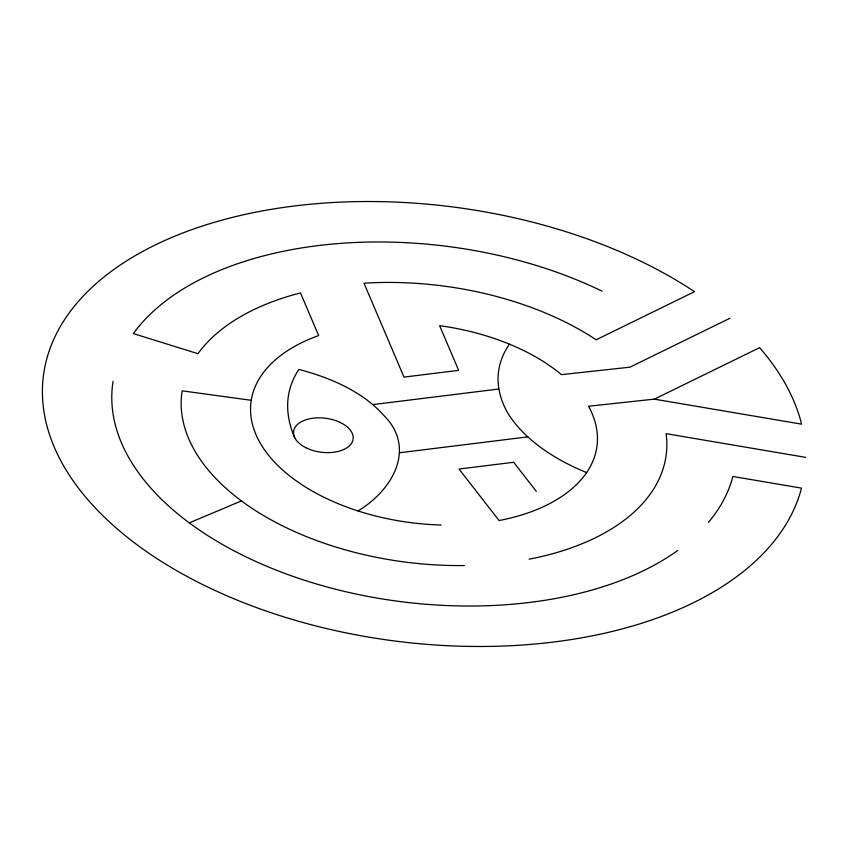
<?xml version="1.0" encoding="UTF-8"?>
<svg xmlns="http://www.w3.org/2000/svg" width="848" height="848" viewBox="0 0 848 848"><rect width="100%" height="100%" fill="white"/><g stroke="black" fill="none" stroke-linecap="round" stroke-linejoin="round"><path stroke-width="1.27" d="M357.962 510.952C392.709 490.292 417.386 447.49 382.66 414.259A133.21 76.023 7.2 0 0 360.792 395.634C341.945 383.222 320.597 375.102 298.835 369.431A190.673 108.82 7.2 0 0 289.21 391.702C285.67 407.167 288.426 423.491 294.797 437.854M729.852 318.286L629.905 367.184L561.471 374.636A174.381 99.523 7.2 0 0 439.624 325.674L458.651 370.343L404.019 377.106L364.004 283.19A244.139 139.326 7.2 0 1 596.144 339.794L694.512 291.67A383.635 218.954 7.2 0 0 103.583 277.307A383.635 218.954 7.2 0 0 289.454 618.584A383.635 218.954 7.2 0 0 801.519 488.13L732.873 476.47A313.887 179.14 7.2 0 1 708.409 522.41M654.338 399.143L759.596 347.659A383.635 218.954 7.2 0 1 801.593 424.159L654.338 399.143L588.523 406.245A174.381 99.523 7.2 0 1 499.08 520.555L459.022 469.039L513.676 462.266L536.328 491.405M189.295 522.877L241.447 500.903M372.76 404.613L498.91 388.999M399.768 452.726L527.859 436.868M251.262 400.309L182.161 390.833A244.139 139.326 7.2 0 0 464.344 565.552M805.6 457.358L666.115 433.667A244.139 139.326 7.2 0 1 529.11 559.182M677.69 550.479A313.887 179.14 7.2 0 1 315.043 583.541A313.887 179.14 7.2 0 1 113.06 381.356M601.995 291.118A313.887 179.14 7.2 0 0 133.348 333.593L197.944 353.68A244.139 139.326 7.2 0 1 300.478 292.931L318.657 335.585A174.381 99.523 7.2 0 0 262.647 447.055A174.381 99.523 7.2 0 0 441.14 525.018M509.468 344.171A175.928 100.403 7.2 0 0 507.814 413.093A175.939 100.414 7.2 0 0 586.636 472.58M305.746 447.649A30.019 17.13 7.2 0 0 353.044 439.593A30.019 17.13 7.2 0 0 311.28 418.467A30.019 17.13 7.2 0 0 305.746 447.649"/></g></svg>
